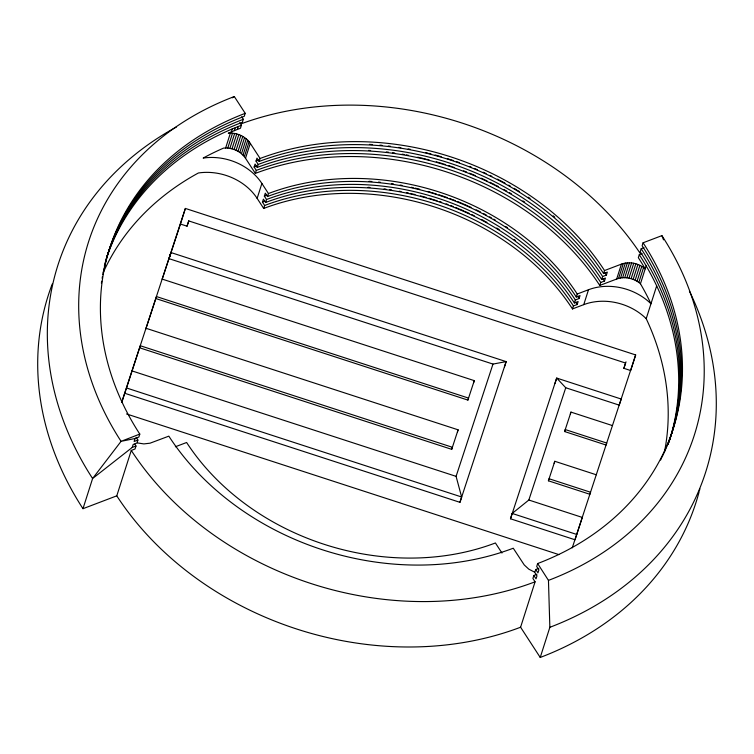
<?xml version="1.0" encoding="UTF-8"?>
<svg xmlns="http://www.w3.org/2000/svg" width="754" height="754" viewBox="0 0 754 754"><rect width="100%" height="100%" fill="white"/><g stroke="black" fill="none" stroke-linecap="round" stroke-linejoin="round"><path stroke-width="1.13" d="M180.423 224.042L185.38 208.434L635.66 354.936L630.683 370.534L623.878 368.329L625.566 363.042L188.717 220.913L187.039 226.191L180.423 224.042L169.292 257.887L170.998 252.562L506.141 361.618L504.445 366.934M699.043 492.126A340.016 274.381 17.7 0 1 540.232 657.46L520.59 627.224A300.271 242.307 17.7 0 1 116.776 495.84L82.978 508.696L92.601 478.526A340.016 274.381 17.7 0 1 173.156 128.83M121.931 401.986L140.291 345.737L452.362 447.273L451.712 449.337L139.641 347.801M155.824 298.546L156.464 296.558L468.536 398.093L467.895 400.082L155.824 298.546L145.739 329.244M225.635 148.01C233.372 148.029 241.205 151.752 245.521 158.265L255.342 173.392A256.115 206.671 17.7 0 1 599.769 285.446L616.678 279.027C624.68 276.077 634.086 278.198 640.448 283.758A295.86 238.745 17.7 0 1 650.966 303.768A51.677 41.706 17.7 0 0 588.506 289.734L577.234 294.013A229.621 185.296 17.7 0 0 268.443 193.542L261.892 183.467A51.677 41.706 17.7 0 0 203.165 158.067A295.86 238.745 17.7 0 1 223.533 148.114L225.635 148.01L230.394 133.109C238.123 133.119 245.964 136.842 250.281 143.364L260.102 158.481A256.115 206.671 17.7 0 1 604.529 270.545L621.428 264.117C629.43 261.176 638.845 263.287 645.207 268.858A295.86 238.745 17.7 0 0 638.336 257.689L639.288 254.711L642.097 253.646M230.394 133.109L228.292 133.204L231.299 131.912L232.251 128.934L241.412 125.258L239.772 122.742M116.776 495.84L131.271 450.43L135.032 448.998L135.984 446.019L134.796 444.172M104.429 266.822A295.86 238.745 17.7 0 1 244.268 116.314L245.22 113.336L234.305 96.54A317.981 256.596 17.7 0 0 121.074 441.335L92.601 478.526L132.223 447.442L133.175 444.464L136.936 443.032L137.888 440.053A295.86 238.745 17.7 0 1 136.106 437.282M245.22 113.336A295.86 238.745 17.7 0 0 139.792 434.087L138.84 437.075L135.079 438.498L134.127 441.486L137.888 440.053M227.765 148.104L232.524 133.194M231.299 131.912L234.334 130.659L235.286 127.68M229.895 148.378L234.654 133.477M234.334 130.659L237.387 129.434L238.339 126.455M232.015 148.849L236.765 133.939M241.412 125.258L240.46 128.246L237.387 129.434M241.676 116.776L243.316 119.302L242.364 122.28A295.86 238.745 17.7 0 0 106.644 257.708M234.089 149.499L238.839 134.589M236.087 150.319L240.846 135.409M238 151.309L242.76 136.399M239.81 152.449L244.569 137.539M241.478 153.731L246.238 138.821M243.005 155.136L247.764 140.235M244.353 156.653L249.112 141.752M245.521 158.265L250.281 143.364M254.117 167.049L255.069 164.061L257.246 167.426A256.115 206.671 17.7 0 1 601.673 279.489L605.434 278.056L604.482 281.044L600.721 282.467A256.115 206.671 17.7 0 0 256.294 170.404L254.117 167.049A260.526 210.234 17.7 0 1 256.841 166.031M256.021 161.083L256.973 158.104L259.15 161.46A256.115 206.671 17.7 0 1 603.577 273.523L607.338 272.1L606.386 275.078L602.625 276.501A256.115 206.671 17.7 0 0 258.198 164.447L256.021 161.083A260.526 210.234 17.7 0 1 258.745 160.065M255.342 173.392L256.294 170.404M257.246 167.426L258.198 164.447M259.15 161.46L260.102 158.481M664.453 452.023A295.86 238.745 17.7 0 0 646.206 318.669A51.677 41.706 17.7 0 0 583.747 304.644L572.475 308.923A229.621 185.296 17.7 0 0 263.683 208.453L257.133 198.377L261.892 183.467M262.449 202.11L263.4 199.131L265.587 202.487A229.621 185.296 17.7 0 1 574.378 302.957L578.139 301.534L577.187 304.512L573.426 305.945A229.621 185.296 17.7 0 0 264.635 205.474L262.449 202.11A234.032 188.858 17.7 0 1 264.899 201.195M264.352 196.153L265.304 193.165L267.491 196.53A229.621 185.296 17.7 0 1 576.282 297.001L580.043 295.568L579.091 298.546L575.33 299.979A229.621 185.296 17.7 0 0 266.539 199.508L264.352 196.153A234.032 188.858 17.7 0 1 266.803 195.229M263.683 208.453L264.635 205.474M265.587 202.487L266.539 199.508M267.491 196.53L268.443 193.542M457.452 431.882L458.102 429.818L146.031 328.282M473.635 382.627L474.275 380.638L162.204 279.103M459.94 502.334L461.637 496.999L456.085 476.358L492.984 364.078L506.141 361.618L459.94 502.334L124.787 393.286M572.475 308.923L573.426 305.945M574.378 302.957L575.33 299.979M576.282 297.001L577.234 294.013M510.486 518.78L512.183 513.446L528.837 500.025L565.745 387.754L556.688 378.065L510.486 518.78L575.048 539.779L582.295 517.423L528.837 500.025M554.991 383.381L556.688 378.065L621.258 399.054L619.213 405.134L565.745 387.754M583.747 304.644L588.506 289.734M599.769 285.446L600.721 282.467M601.673 279.489L602.625 276.501M603.577 273.523L604.529 270.545M548.412 480.798L549.072 478.743L590.561 492.239L589.901 494.294L548.412 480.798L554.803 461.288L596.291 474.784M554.152 463.342L554.803 461.288M564.605 431.542L565.236 429.554L606.725 443.05L606.093 445.039L564.605 431.542L570.976 412.099L612.465 425.595M570.335 414.087L570.976 412.099M616.678 279.027L621.428 264.117M618.572 278.414L623.332 263.504M620.57 277.981L625.33 263.071M622.634 277.736L627.394 262.835M624.746 277.689L629.496 262.778M626.876 277.83L631.635 262.92M536.933 574.275L533.851 575.472L532.899 578.45L535.086 581.805L520.59 627.224M538.837 568.318A295.86 238.745 17.7 0 1 535.755 569.506L534.803 572.484L536.989 575.849L536.037 578.827L533.851 575.472M663.539 239.838L661.871 235.644L643.087 242.788A295.86 238.745 17.7 0 1 537.659 563.54L536.707 566.527L538.893 569.883L537.941 572.861L535.755 569.506M629.006 278.16L633.765 263.25M631.117 278.669L635.867 263.768M644.001 247.68L641.183 248.754L640.24 251.732A295.86 238.745 17.7 0 1 670.221 437.989M643.087 242.788L642.135 245.766A295.86 238.745 17.7 0 1 670.89 435.737M633.171 279.366L637.931 264.456M635.151 280.234L639.91 265.323M637.045 281.261L641.795 266.36M638.817 282.448L643.567 267.538M640.448 283.758L646.159 265.87M646.206 318.669L656.677 285.879M540.232 657.46L549.855 627.3A340.016 274.381 17.7 0 0 689.42 291.167M121.601 402.466L185.38 208.434M162.27 278.952L170.998 252.562M187.039 226.191L188.811 220.79M451.712 449.337L458.102 429.818M467.895 400.082L474.275 380.638M623.878 368.329L626.009 361.845M572.248 547.847L635.66 354.936M232.355 97.813L234.305 96.54M139.792 434.087L121.074 441.335L135.079 438.498M132.223 447.442L135.984 446.019M175.343 446.773L186.615 442.494A229.621 185.296 17.7 0 0 495.406 542.965L501.957 553.04M137.492 442.928L143.863 443.908L150.027 443.192L168.83 436.151A256.115 206.671 17.7 0 0 513.257 548.215L524.247 564.944L528.799 569.157L534.52 572.107M168.943 258.631L492.984 364.078M132.035 370.921L456.085 476.358M126.493 387.961L461.637 496.999M512.183 513.446L576.753 534.454M126.512 413.937L558.874 554.605M537.659 563.54L548.46 580.382L549.855 627.3M103.26 272.505A295.86 238.745 17.7 0 1 198.406 172.977A51.677 41.706 17.7 0 1 257.133 198.377M535.086 581.805A300.271 242.307 17.7 0 1 131.271 450.43M241.421 123.713A300.271 242.307 17.7 0 1 640.25 253.467M106.295 258.829A295.86 238.745 17.7 0 1 232.251 128.934M639.288 254.711A295.86 238.745 17.7 0 1 670.155 438.178M669.863 439.111A295.86 238.745 17.7 0 1 668.968 441.901M173.957 128.378A340.016 274.381 17.7 0 1 176.379 127.049M82.978 508.696A340.016 274.381 17.7 0 1 52.233 284.041M699.891 488.865A340.016 274.381 17.7 0 1 699.326 491.043M661.908 235.634A317.981 256.596 17.7 0 1 548.45 580.382M368.065 187.331A234.032 188.858 17.7 0 1 369.95 187.473M384.078 188.886A234.032 188.858 17.7 0 1 385.954 189.131M389.724 189.659A234.032 188.858 17.7 0 1 391.599 189.942M399.111 191.196A234.032 188.858 17.7 0 1 400.987 191.535M406.604 192.647A234.032 188.858 17.7 0 1 408.47 193.043M410.336 193.458A234.032 188.858 17.7 0 1 412.202 193.872M413.135 194.089A234.032 188.858 17.7 0 1 414.992 194.532M420.562 195.927A234.032 188.858 17.7 0 1 426.104 197.425M428.856 198.217A234.032 188.858 17.7 0 1 431.608 199.037M432.532 199.32A234.032 188.858 17.7 0 1 434.361 199.885M435.265 200.178A234.032 188.858 17.7 0 1 437.094 200.762M439.818 201.667A234.032 188.858 17.7 0 1 441.627 202.279M446.142 203.872A234.032 188.858 17.7 0 1 447.942 204.532M450.628 205.54A234.032 188.858 17.7 0 1 453.305 206.577M455.972 207.633A234.032 188.858 17.7 0 1 458.621 208.726M459.506 209.094A234.032 188.858 17.7 0 1 463.889 210.979M464.766 211.365A234.032 188.858 17.7 0 1 469.111 213.325M471.693 214.541A234.032 188.858 17.7 0 1 474.275 215.785M481.91 219.65A234.032 188.858 17.7 0 1 484.417 220.988M485.256 221.44A234.032 188.858 17.7 0 1 486.914 222.345M496.745 228.028A234.032 188.858 17.7 0 1 499.157 229.508M513.992 239.386A234.032 188.858 17.7 0 1 515.51 240.479M575.754 302.335A234.032 188.858 17.7 0 1 577.187 304.512M369.026 181.309A234.032 188.858 17.7 0 1 371.854 181.507M378.442 182.082A234.032 188.858 17.7 0 1 380.327 182.27M391.628 183.693A234.032 188.858 17.7 0 1 393.503 183.976M400.082 185.06A234.032 188.858 17.7 0 1 401.957 185.399M411.307 187.284A234.032 188.858 17.7 0 1 413.173 187.699M415.039 188.123A234.032 188.858 17.7 0 1 416.896 188.566M417.829 188.792A234.032 188.858 17.7 0 1 419.686 189.245M428.008 191.459A234.032 188.858 17.7 0 1 430.76 192.261M431.684 192.524A234.032 188.858 17.7 0 1 433.512 193.081M434.427 193.354A234.032 188.858 17.7 0 1 436.255 193.929M438.998 194.796A234.032 188.858 17.7 0 1 440.817 195.399M441.721 195.701A234.032 188.858 17.7 0 1 447.15 197.586M449.846 198.566A234.032 188.858 17.7 0 1 451.637 199.235M452.532 199.574A234.032 188.858 17.7 0 1 455.209 200.611M457.876 201.676A234.032 188.858 17.7 0 1 462.287 203.505M463.163 203.872A234.032 188.858 17.7 0 1 467.537 205.785M468.413 206.181A234.032 188.858 17.7 0 1 471.014 207.369M476.17 209.819A234.032 188.858 17.7 0 1 480.43 211.94M483.804 213.684A234.032 188.858 17.7 0 1 486.321 215.022M489.648 216.841A234.032 188.858 17.7 0 1 491.306 217.774M493.766 219.178A234.032 188.858 17.7 0 1 495.397 220.13M505.83 226.568A234.032 188.858 17.7 0 1 507.404 227.595M577.658 296.369A234.032 188.858 17.7 0 1 579.091 298.546M368.546 150.395A260.526 210.234 17.7 0 1 370.638 150.527M386.359 151.94A260.526 210.234 17.7 0 1 388.461 152.195M392.646 152.732A260.526 210.234 17.7 0 1 394.747 153.034M402.071 154.165A260.526 210.234 17.7 0 1 404.163 154.523M406.246 154.89A260.526 210.234 17.7 0 1 408.338 155.277M417.707 157.181A260.526 210.234 17.7 0 1 419.78 157.643M420.817 157.878A260.526 210.234 17.7 0 1 422.89 158.359M423.927 158.604A260.526 210.234 17.7 0 1 425.991 159.113M427.028 159.367A260.526 210.234 17.7 0 1 429.092 159.886M436.293 161.827A260.526 210.234 17.7 0 1 442.428 163.627M443.446 163.938A260.526 210.234 17.7 0 1 445.482 164.57M448.526 165.541A260.526 210.234 17.7 0 1 451.561 166.549M452.57 166.888A260.526 210.234 17.7 0 1 454.587 167.586M463.597 170.866A260.526 210.234 17.7 0 1 466.575 172.016M469.535 173.194A260.526 210.234 17.7 0 1 475.435 175.644M481.269 178.208A260.526 210.234 17.7 0 1 484.162 179.537M485.133 179.98A260.526 210.234 17.7 0 1 487.046 180.885M489.911 182.27A260.526 210.234 17.7 0 1 491.815 183.203M492.767 183.674A260.526 210.234 17.7 0 1 494.652 184.626M495.595 185.107A260.526 210.234 17.7 0 1 498.413 186.568M503.992 189.574A260.526 210.234 17.7 0 1 506.754 191.12M509.497 192.685A260.526 210.234 17.7 0 1 511.316 193.74M522.927 200.913A260.526 210.234 17.7 0 1 524.68 202.053M602.88 278.612A260.526 210.234 17.7 0 1 604.482 281.044M369.403 144.382A260.526 210.234 17.7 0 1 372.542 144.561M379.875 145.126A260.526 210.234 17.7 0 1 381.976 145.315M388.263 145.984A260.526 210.234 17.7 0 1 390.365 146.229M398.743 147.369A260.526 210.234 17.7 0 1 400.836 147.69M408.15 148.924A260.526 210.234 17.7 0 1 410.242 149.311M425.831 152.647A260.526 210.234 17.7 0 1 427.895 153.147M428.932 153.401A260.526 210.234 17.7 0 1 430.996 153.929M435.115 155.013A260.526 210.234 17.7 0 1 441.269 156.747M447.386 158.604A260.526 210.234 17.7 0 1 449.412 159.254M450.43 159.584A260.526 210.234 17.7 0 1 453.465 160.583M456.49 161.62A260.526 210.234 17.7 0 1 459.506 162.685M469.469 166.445A260.526 210.234 17.7 0 1 471.438 167.237M474.398 168.444A260.526 210.234 17.7 0 1 477.339 169.688M483.173 172.251A260.526 210.234 17.7 0 1 486.066 173.571M489.911 175.38A260.526 210.234 17.7 0 1 491.815 176.304M497.499 179.141A260.526 210.234 17.7 0 1 499.384 180.121M500.317 180.611A260.526 210.234 17.7 0 1 502.183 181.601M503.116 182.091A260.526 210.234 17.7 0 1 504.973 183.099M508.658 185.154A260.526 210.234 17.7 0 1 510.486 186.2M514.124 188.312A260.526 210.234 17.7 0 1 516.829 189.933M517.734 190.479A260.526 210.234 17.7 0 1 519.515 191.582M528.318 197.246A260.526 210.234 17.7 0 1 530.053 198.415M553.229 215.833A260.526 210.234 17.7 0 1 554.812 217.152M604.783 272.656A260.526 210.234 17.7 0 1 606.386 275.078M669.92 438.922A295.86 238.745 17.7 0 1 668.006 444.455M670.57 436.868A295.86 238.745 17.7 0 1 667.94 444.229M104.391 266.002A295.86 238.745 17.7 0 1 104.881 264.107M105.126 263.165A295.86 238.745 17.7 0 1 105.645 261.28M105.909 260.337A295.86 238.745 17.7 0 1 106.455 258.462M106.729 257.529A295.86 238.745 17.7 0 1 243.316 119.302M641.183 248.754A295.86 238.745 17.7 0 1 670.871 435.935M670.57 436.651A295.86 238.745 17.7 0 1 663.577 453.861M663.162 454.747A295.86 238.745 17.7 0 1 661.889 457.395M661.465 458.281A295.86 238.745 17.7 0 1 660.579 460.034M101.394 283.184A295.86 238.745 17.7 0 1 101.677 281.242M102.139 278.339A295.86 238.745 17.7 0 1 102.469 276.407M102.827 274.475A295.86 238.745 17.7 0 1 104.212 267.774"/></g></svg>
